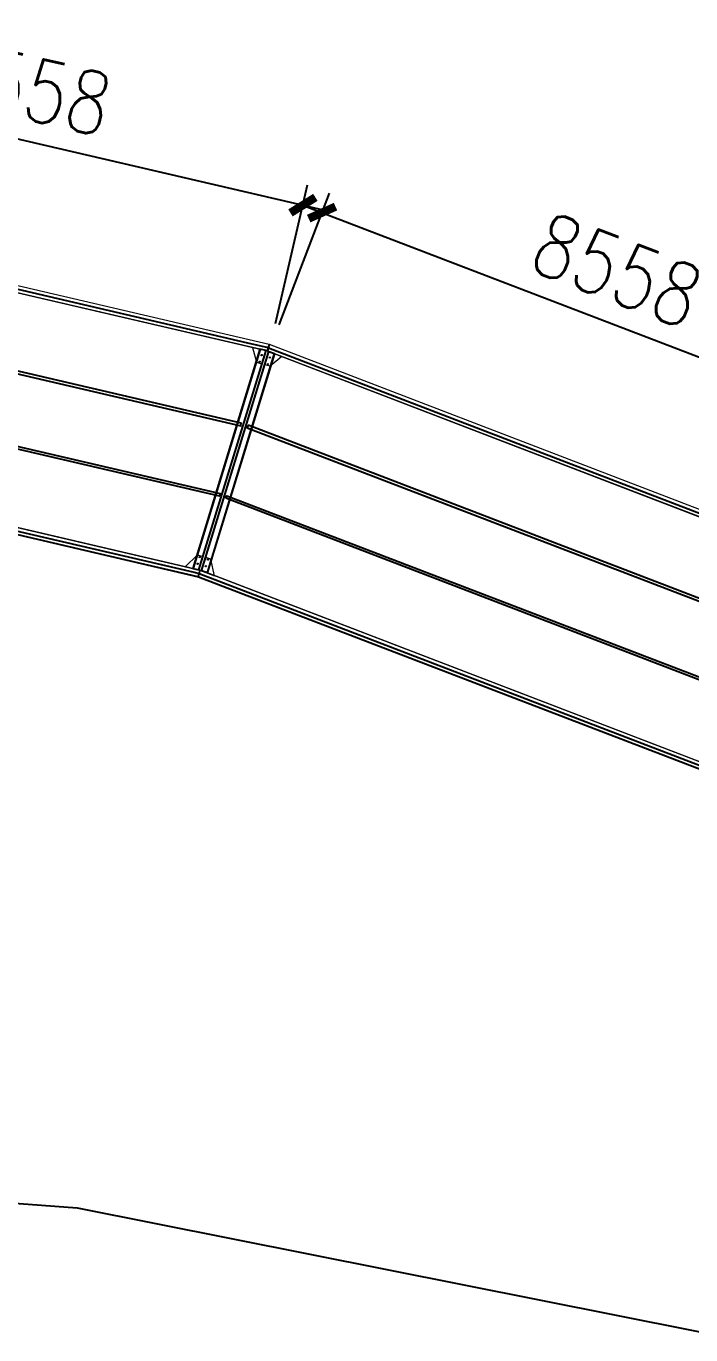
# Model space of a CAD drawing. Extents: x -259369 to -50372, y -155978 to 198088.
# Drawn here: x -145933 to -136334, y -106618 to -87721 of the extents above; entities that cross this region are included whole.
import ezdxf

# ---------------------------------------------------------------- set-up
doc = ezdxf.new("R2010")
doc.units = 0
doc.header["$LTSCALE"] = 1000
doc.header["$MEASUREMENT"] = 0
doc.linetypes.add('HIDDEN', pattern=[0.375, 0.25, -0.125])
for name, color, linetype, lineweight in [('加强板', 140, 'Continuous', 18), ('虚线', 8, 'Continuous', 0), ('铝主梁', 3, 'Continuous', 9)]:
    doc.layers.add(name, color=color, linetype=linetype, lineweight=lineweight)
doc.layers.add('卡槽', color=242, linetype='Continuous')
doc.layers.add('连接端梁', color=130, linetype='Continuous')
doc.styles.add('HZTXT', font='txtw.shx', dxfattribs={"width": 0.8, "bigfont": 'hztxtw.shx'})
doc.dimstyles.new('DIM-300', dxfattribs={"dimscale": 300, "dimtxt": 3, "dimasz": 1, "dimexe": 1, "dimexo": 1, "dimgap": 1, "dimtad": 1, "dimdec": 0, "dimdsep": 46, "dimtxsty": 'HZTXT', "dimblk": 'ARCHTICK', "dimcen": 0, "dimdle": 1, "dimclrd": 9, "dimclre": 9, "dimclrt": 2, "dimadec": 1, "dimazin": 0, "dimtfac": 1, "dimtdec": 0, "dimtix": 1, "dimtmove": 2, "dimatfit": 3, "dimldrblk": 'ARCHTICK', "dimfxl": 10, "dimtolj": 1, "dimtzin": 0, "dimarcsym": 1})

# ---------------------------------------------------------------- blocks, each defined once
blk = doc.blocks.new('thwerg')
at = {"color": 252, "linetype": 'Continuous', "elevation": -32017, "flags": 128}
blk.add_lwpolyline([(106933, -30769), (107635, -30369), (114725, -28078), (119240, -25868), (122867, -24992), (126369, -24863), (131244, -25695), (140044, -24946), (146723, -24787), (160192, -25793), (172447, -28232), (182746, -30446)], dxfattribs=at)
blk = doc.blocks.new('_ArchTick')
at = {"color": 0, "linetype": 'ByBlock', "const_width": 0.4}
blk.add_lwpolyline([(-0.5, -0.5), (0.5, 0.5)], dxfattribs=at)
blk = doc.blocks.new('*D1823')
at = {"color": 9, "lineweight": -2, "transparency": 16777216}
for p, q in [((-150669, -90076), (-150203, -88073)), ((-150563, -88298), (-141644, -90373)), ((-142334, -92015), (-141868, -90013))]:
    blk.add_line(p, q, dxfattribs=at)
at = {"layer": 'Defpoints', "color": 0, "transparency": 16777216}
for p in [(-141936, -90305), (-150737, -90368, 29521), (-142402, -92307, 29521)]:
    blk.add_point(p, dxfattribs=at)
at = {"color": 9, "lineweight": -2, "transparency": 16777216, "xscale": 300, "yscale": 300, "zscale": 300}
for p, rotation in [((-150271, -88366), 166.9005197151146), ((-141936, -90305), 346.9005197151146)]:
    blk.add_blockref('_ArchTick', p, dxfattribs=dict(at, rotation=rotation))
at = {"color": 2, "transparency": 16777216, "insert": (-145933, -88605), "char_height": 900, "attachment_point": 5, "rotation": 346.9005, "style": 'HZTXT'}
blk.add_mtext('\\A1;8558', dxfattribs=at)
blk = doc.blocks.new('*D1824')
at = {"color": 9, "lineweight": -2, "transparency": 16777216}
for p, q in [((-142280, -92032), (-141552, -90133)), ((-141940, -90306), (-133389, -93584)), ((-134289, -95095), (-133561, -93197))]:
    blk.add_line(p, q, dxfattribs=at)
at = {"layer": 'Defpoints', "color": 0, "transparency": 16777216}
for p in [(-142387, -92312, 29521), (-133669, -93477), (-134397, -95376, 29521)]:
    blk.add_point(p, dxfattribs=at)
at = {"color": 9, "lineweight": -2, "transparency": 16777216, "xscale": 300, "yscale": 300, "zscale": 300}
for p, rotation in [((-141659, -90413), 159.0215452843185), ((-133669, -93477), 339.0215452843184)]:
    blk.add_blockref('_ArchTick', p, dxfattribs=dict(at, rotation=rotation))
at = {"color": 2, "transparency": 16777216, "insert": (-137396, -91245), "char_height": 900, "attachment_point": 5, "rotation": 339.0215, "style": 'HZTXT'}
blk.add_mtext('\\A1;8558', dxfattribs=at)

msp = doc.modelspace()

# ---------------------------------------------------------------- linework, layer by layer
at = {"elevation": 29521}
for points in [[(-142556.69, -92385.11), (-142574.8, -92444.18)], [(-142346.35, -92449.59), (-142365.28, -92511.34)]]:
    msp.add_lwpolyline(points, dxfattribs=at)
at = {"layer": '加强板', "color": 5, "elevation": 29521}
for points in [[(-142470.85, -92405.09), (-142665.64, -92359.76), (-142605.95, -92572.86), (-142529.46, -92596.31)], [(-142470.85, -92405.09), (-142665.64, -92359.76), (-142605.95, -92572.86), (-142529.46, -92596.31)], [(-142428.69, -92418.01), (-142241.95, -92489.62), (-142410.81, -92632.67), (-142487.29, -92609.23)], [(-142428.66, -92418.02), (-142241.92, -92489.63), (-142410.78, -92632.69), (-142487.27, -92609.24)], [(-143441.43, -95571.5), (-143636.22, -95526.17), (-143459.3, -95356.84), (-143382.82, -95380.29)], [(-143441.43, -95571.5), (-143636.22, -95526.17), (-143459.3, -95356.84), (-143382.82, -95380.29)], [(-143399.22, -95584.44), (-143212.49, -95656.05), (-143264.13, -95416.67), (-143340.62, -95393.22)], [(-143399.19, -95584.45), (-143212.46, -95656.06), (-143264.1, -95416.68), (-143340.59, -95393.23)]]:
    msp.add_lwpolyline(points, close=True, dxfattribs=at)
at = {"layer": '加强板', "color": 5}
for centre in [(-142561.85, -92565.46, 29521), (-142561.85, -92565.46, 29521), (-142532.54, -92469.86, 29521), (-142532.54, -92469.86, 29521), (-142443.19, -92601.83, 29521), (-142443.16, -92601.84, 29521), (-142413.89, -92506.22, 29521), (-142413.86, -92506.23, 29521), (-143426.92, -95387.69, 29521), (-143426.92, -95387.69, 29521), (-143308.23, -95424.07, 29521), (-143308.21, -95424.08, 29521), (-143456.23, -95483.3, 29521), (-143456.23, -95483.3, 29521), (-143337.54, -95519.68, 29521), (-143337.51, -95519.69, 29521)]:
    msp.add_circle(centre, 9, dxfattribs=at)
at = {"layer": '卡槽', "color": 22, "ltscale": 5000, "elevation": 29521}
for points in [[(-150905.95, -91573.33), (-150915.02, -91612.29), (-142835.17, -93492.84), (-142826.1, -93453.88)], [(-151083.42, -92661.39), (-151074.35, -92622.43), (-143133.63, -94470.6), (-143142.7, -94509.56)], [(-142725.06, -93484.63), (-142739.38, -93521.98), (-134993.55, -96492.26), (-134979.22, -96454.91)], [(-143049.99, -94538.1), (-143035.66, -94500.75), (-135423.21, -97419.88), (-135437.53, -97457.23)]]:
    msp.add_lwpolyline(points, close=True, dxfattribs=at)
at = {"layer": '虚线', "color": 1, "linetype": 'HIDDEN', "ltscale": 300}
for p, q in [((-142454.18, -92408.97, 29521), (-150775.74, -90472.16, 29521)), ((-142454.18, -92408.97, 29521), (-150775.74, -90472.16, 29521)), ((-142546.93, -92387.39, 29521), (-143517.62, -95553.77, 29521)), ((-142546.93, -92387.39, 29521), (-143517.62, -95553.77, 29521)), ((-142355.74, -92445.99, 29521), (-143326.18, -95612.45, 29521)), ((-142355.71, -92446, 29521), (-143326.15, -95612.46, 29521)), ((-134467.6, -95470.84, 29521), (-142445.14, -92411.71, 29521)), ((-134467.6, -95470.84, 29521), (-142445.14, -92411.71, 29521)), ((-143424.33, -95575.48, 29521), (-151303.02, -93741.75, 29521)), ((-143424.33, -95575.48, 29521), (-151303.02, -93741.75, 29521)), ((-135862.61, -98474.49, 29521), (-143415.59, -95578.16, 29521)), ((-135862.61, -98474.49, 29521), (-143415.59, -95578.16, 29521))]:
    msp.add_line(p, q, dxfattribs=at)
at = {"layer": '连接端梁', "color": 0}
for p, q in [((-150682.6, -90444.56, 29521), (-142735.02, -92294.33, 29521)), ((-142735.02, -92294.33, 29521), (-142439.83, -92363.03, 29521)), ((-142439.83, -92363.03, 29521), (-142430.8, -92365.8, 29521)), ((-142430.8, -92365.8, 29521), (-134730.07, -95318.78, 29521)), ((-151318.77, -93838.7, 29521), (-143444.49, -95672.04, 29521)), ((-151315.14, -93788.21, 29521), (-143505.76, -95605.81, 29521)), ((-143505.76, -95605.81, 29521), (-143433.97, -95622.52, 29521)), ((-143444.49, -95672.04, 29521), (-135895.82, -98567.38, 29521)), ((-143433.97, -95622.52, 29521), (-135947.43, -98493.38, 29521))]:
    msp.add_line(p, q, dxfattribs=at)
at = {"layer": '连接端梁', "elevation": 29521}
for points in [[(-143439.51, -95571.95), (-142468.83, -92405.56), (-142556.69, -92385.11), (-143527.38, -95551.5)], [(-143439.51, -95571.95), (-142468.83, -92405.56), (-142556.69, -92385.11), (-143527.38, -95551.5)], [(-143401.05, -95583.74), (-142430.62, -92417.28), (-142346.38, -92449.58), (-143316.82, -95616.04)], [(-143401.03, -95583.75), (-142430.59, -92417.29), (-142346.35, -92449.59), (-143316.79, -95616.05)]]:
    msp.add_lwpolyline(points, close=True, dxfattribs=at)
at = {"layer": '铝主梁', "color": 3, "elevation": 29521}
for points in [[(-150760.12, -90375.18), (-150775.52, -90474.27), (-142454.78, -92410.89), (-142424.87, -92315.17), (-150760.09, -90375.18)], [(-142416.38, -92317.78), (-142445.21, -92413.82), (-134468.45, -95472.65), (-134425.71, -95381.95), (-142416.35, -92317.79)]]:
    msp.add_lwpolyline(points, dxfattribs=at)
for points in [[(-143453, -95669.4), (-151318.77, -93838.7), (-151303.23, -93739.65), (-143423.21, -95573.69)], [(-135903.89, -98563.59), (-143444.49, -95672.04), (-143415.51, -95576.05), (-135861.26, -98472.87)]]:
    msp.add_lwpolyline(points, close=True, dxfattribs=at)

# ---------------------------------------------------------------- block references
msp.add_blockref('thwerg', (-305388.41, -78991.19, 32017))

# ---------------------------------------------------------------- dimensions: what is measured, and where the dimension line sits
for p1, p2, distance, picture, middle in [((-150736.91, -90367.76, 29521), (-142401.6, -92307.36, 29521), 2055.61, '*D1823', (-145933.39, -88604.96)), ((-142387.46, -92311.7, 29521), (-134396.73, -95375.61, 29521), 2033.43, '*D1824', (-137395.58, -91244.73))]:
    dim = msp.add_aligned_dim(p1=p1, p2=p2, distance=distance, dimstyle='DIM-300')
    dim.commit()
    dim.dimension.update_dxf_attribs({"geometry": picture, "text_midpoint": middle})

doc.saveas('drawing.dxf')
